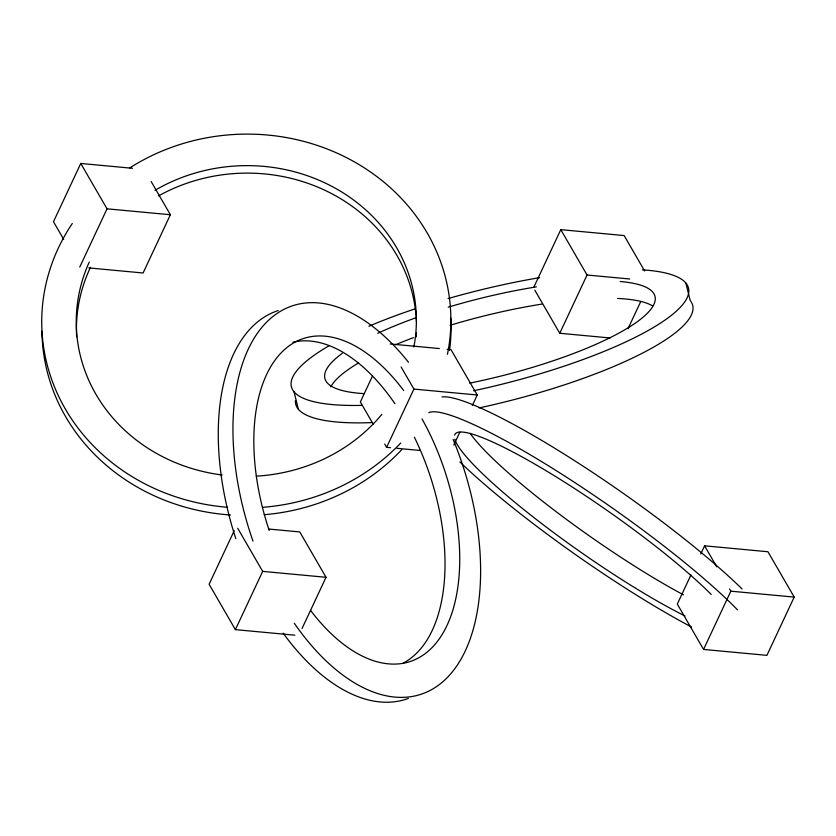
<?xml version="1.0" encoding="UTF-8"?>
<svg xmlns="http://www.w3.org/2000/svg" width="836" height="836" viewBox="0 0 836 836"><rect width="100%" height="100%" fill="white"/><g stroke="black" fill="none" stroke-linecap="round" stroke-linejoin="round"><path stroke-width="1.25" d="M132.485 168.287L80.768 163.459L53.483 221.718L63.735 239.42M79.744 267.071L107.029 208.822L80.768 163.459M151.17 181.548L170.377 214.737L143.092 272.996L88.794 267.917M234.226 530.682L209.125 584.27L235.386 629.633L294.857 635.193M235.386 629.633L262.682 571.385L237.696 528.237M372.365 376.336L360.358 401.97L373.169 424.103M390.506 447.699L386.619 447.333L413.914 389.085L401.102 366.952M302.015 628.567L326.03 577.3L299.758 531.936L268.732 529.042M453.791 445.097L459.79 432.285M472.35 405.481L477.262 395L451.001 349.636L447.114 349.27M534.037 286.738L560.789 229.649L624.137 235.564L644.629 270.969M610.175 337.974L559.754 333.261L587.05 275.013L560.789 229.649M628.014 328.694L640.575 301.9M690.944 574.949L677.296 604.073L703.567 649.436L766.915 655.351L794.2 597.092L767.939 551.739L704.591 545.814L700.767 553.975M703.567 649.436L730.852 591.177L729.567 588.962M107.029 208.822L170.377 214.737M587.05 275.013L629.707 278.994M390.234 343.962L439.36 348.549M413.914 389.085L477.262 395M396.964 448.305L420.236 450.479M730.852 591.177L794.2 597.092M262.682 571.385L326.03 577.3M704.591 545.814L716.755 566.839M534.779 290.113L559.754 333.261M384.706 444.02L386.619 447.333M685.854 283.038L690.181 300.448A204.58 48.331 -14 0 1 479.185 407.905M294.042 391.76L298.358 409.17M408.365 698.415A204.58 111.501 71.7 0 1 283.164 633.155M235.815 538.645A204.58 111.501 71.7 0 1 278.189 310.553M401.823 449.559A204.58 186.93 -1.5 0 1 264.26 514.704M230.422 514.976A204.58 186.93 -1.5 0 1 41.946 331.213M450.803 318.223A204.58 186.93 -1.5 0 1 449.559 350.336M691.602 627.052A204.58 29.647 35 0 1 459.894 461.974M428.795 412.65A204.58 29.647 35 0 1 563.203 475.067A204.58 29.647 35 0 1 737.498 609.841M292.84 342.237A170.074 92.702 71.7 0 1 394.937 403.736M414.395 437.27A170.074 92.702 71.7 0 1 403.224 663.094M453.133 439.443A204.58 111.501 71.7 0 1 450.688 673.858A204.58 111.501 71.7 0 1 294.251 623.207M252.994 541.132A204.58 111.501 71.7 0 1 263.016 326.03A204.58 111.501 71.7 0 1 408.47 362.239M422.034 418.93A170.074 92.702 71.7 0 1 443.153 632.821A170.074 92.702 71.7 0 1 310.595 610.437M269.192 530.4A170.074 92.702 71.7 0 1 281.105 352.876A170.074 92.702 71.7 0 1 403.725 390.611M416.474 332.968A170.074 155.412 -1.5 0 1 416.286 336.803M76.64 336.856A170.074 155.412 -1.5 0 1 90.507 267.28M158.526 195.906A170.074 155.412 -1.5 0 1 416.004 315.203M416.119 316.457A170.074 155.412 -1.5 0 1 416.432 321.505M400.737 443.007A204.58 186.93 -1.5 0 1 262.765 507.316M227.622 507.285A204.58 186.93 -1.5 0 1 72.304 223.484M129.862 167.837A204.58 186.93 -1.5 0 1 357.463 163.647A204.58 186.93 -1.5 0 1 447.438 354.339M381.822 414.384A170.074 155.412 -1.5 0 1 256.255 476.154M222.209 474.994A170.074 155.412 -1.5 0 1 89.233 262.128M155.005 190.315A170.074 155.412 -1.5 0 1 340.68 191.35A170.074 155.412 -1.5 0 1 413.862 346.992M330.774 386.869A170.074 40.18 -14 0 1 358.592 362.908M395.334 344.829A170.074 40.18 -14 0 1 413.506 337.629M450.061 325.319A170.074 40.18 -14 0 1 541.927 304.095M617.605 298.452A170.074 40.18 -14 0 1 652.644 305.924M371.665 422.608A204.58 48.331 -14 0 1 295.401 400.789M642.466 269.85A204.58 48.331 -14 0 1 666.532 318.997A204.58 48.331 -14 0 1 473.604 390.767M361.936 405.366A204.58 48.331 -14 0 1 329.112 345.749M368.854 326.27A204.58 48.331 -14 0 1 414.426 309.069M448.054 298.598A204.58 48.331 -14 0 1 539.607 277.656M620.218 281.502A170.074 40.18 -14 0 1 633.845 324.128A170.074 40.18 -14 0 1 469.696 383.149M363.775 393.61A170.074 40.18 -14 0 1 342.311 353.304M377.705 333.292A170.074 40.18 -14 0 1 415.147 318.035M448.263 307.157A170.074 40.18 -14 0 1 536.388 286.884M684.935 615.954A170.074 24.641 35 0 1 540.526 522.688A170.074 24.641 35 0 1 454.815 439.182M454.596 435.107A170.074 24.641 35 0 1 557.685 477.816A170.074 24.641 35 0 1 711.196 594.448M442.014 396.933A204.58 29.647 35 0 1 574.625 460.709A204.58 29.647 35 0 1 742.096 588.983M683.503 594.845A170.074 24.641 35 0 1 470.093 433.247"/></g></svg>
